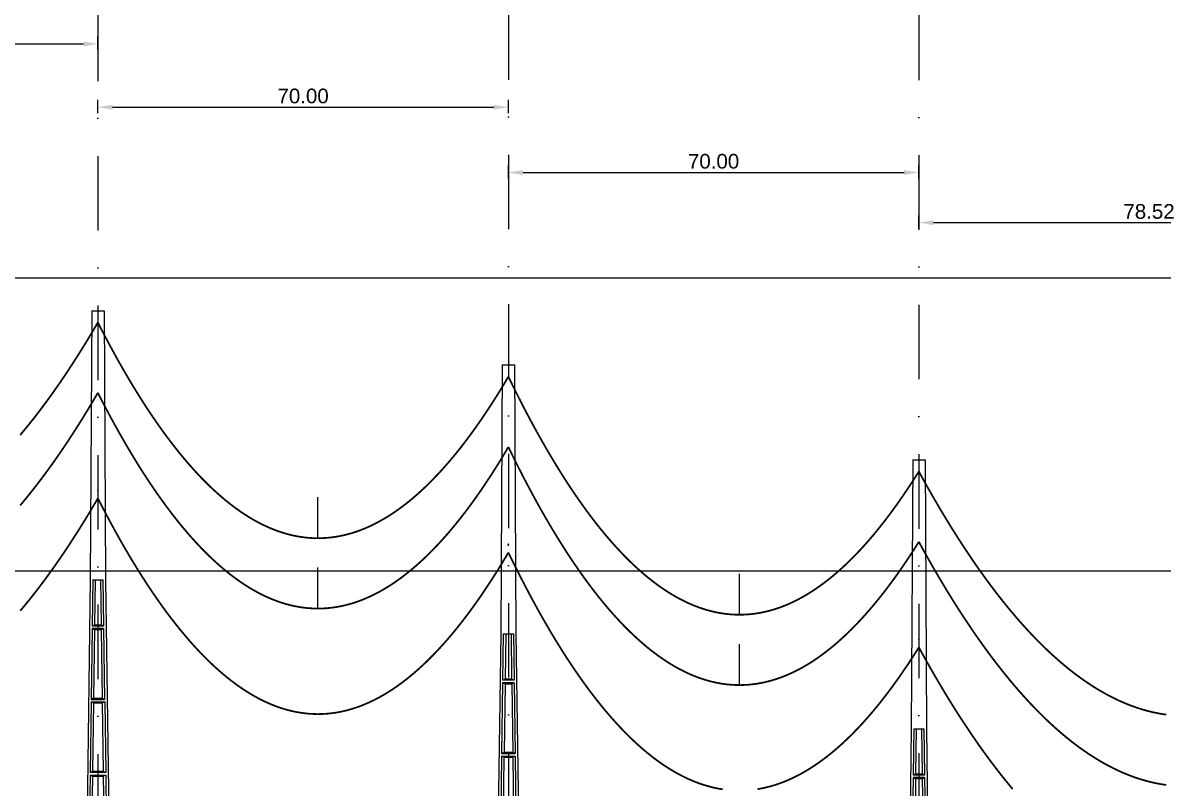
# Model space of a CAD drawing. Header units: metres. Extents: x -121 to 9872, y 3505 to 10721.
# Drawn here: x 5448.7 to 5643.2, y 6289.9 to 6420.5 of the extents above; entities that cross this region are included whole.
import ezdxf

# ---------------------------------------------------------------- set-up
doc = ezdxf.new("R2010")
doc.units = ezdxf.units.M
doc.header["$PDMODE"] = 2
doc.linetypes.add('DASHDOT', pattern=[25.4, 12.7, -6.35, 0, -6.35])
for name, color, linetype in [('CON-EOL- FO', 101, 'Continuous'), ('CON-EOL-CA ARBUTUS', 144, 'Continuous'), ('cotas', 7, 'Continuous'), ('GRID', 253, 'Continuous'), ('POSTE DT', 7, 'Continuous')]:
    doc.layers.add(name, color=color, linetype=linetype)
doc.styles.get("Standard").update_dxf_attribs({"font": 'arial.ttf'})
doc.dimstyles.new('ISO-25', dxfattribs={"dimtxt": 2.5, "dimasz": 2.5, "dimexe": 1.25, "dimexo": 0.625, "dimtad": 1, "dimzin": 1, "dimtxsty": 'Standard', "dimcen": 2.5, "dimaunit": 1, "dimadec": 3, "dimazin": 3, "dimtfac": 1, "dimtmove": 0, "dimatfit": 3, "dimfxlon": 1, "dimarcsym": 0})

# ---------------------------------------------------------------- blocks, each defined once
blk = doc.blocks.new('*U10')
at = {"layer": 'POSTE DT', "extrusion": (0, 1, 0)}
for p, q in [((-3.31, 406.59), (-4.05, 262)), ((-3.31, 406.59), (3.31, 406.59)), ((3.31, 406.59), (4.06, 262)), ((-4.05, 262), (-7.72, 0)), ((-4.05, 262), (-4.05, 262)), ((-2.73, 262), (-3.08, 237.05)), ((-2.73, 262), (2.75, 262)), ((-1.42, 262), (-1.77, 237.57)), ((1.43, 262), (1.77, 237.57)), ((2.75, 262), (3.1, 237.05)), ((4.06, 262), (7.72, 0)), ((-3.1, 235.74), (-3.63, 197.65)), ((3.11, 235.73), (-3.1, 235.74)), ((3.1, 237.05), (-3.08, 237.05)), ((-1.8, 235.21), (-2.32, 198.19)), ((1.8, 235.21), (2.32, 198.19)), ((3.11, 235.73), (3.65, 197.65)), ((-3.65, 196.34), (-4.19, 158.25)), ((3.66, 196.34), (4.2, 158.25)), ((-2.35, 195.8), (-2.87, 158.8)), ((2.35, 195.8), (2.87, 158.8)), ((-4.21, 156.94), (-4.74, 118.85)), ((-2.9, 156.39), (-3.42, 119.41)), ((2.91, 156.39), (3.42, 119.41)), ((4.21, 156.94), (4.75, 118.85)), ((-4.76, 117.54), (-5.29, 79.45)), ((4.77, 117.54), (-4.76, 117.54)), ((4.75, 118.85), (-4.74, 118.85)), ((-3.46, 116.98), (-3.97, 80.02)), ((3.46, 116.98), (3.98, 80.02)), ((4.77, 117.54), (5.3, 79.45)), ((-5.31, 78.14), (-5.85, 40.06)), ((5.32, 78.14), (-5.31, 78.14)), ((5.3, 79.45), (-5.29, 79.45)), ((-4.01, 77.57), (-4.53, 40.63)), ((4.01, 77.57), (4.53, 40.63)), ((5.32, 78.14), (5.85, 40.06)), ((-5.86, 38.74), (-6.41, 0)), ((5.87, 38.74), (-5.86, 38.74)), ((5.85, 40.06), (-5.85, 40.06)), ((-4.56, 38.17), (-5.1, 0)), ((4.56, 38.17), (5.1, 0)), ((5.87, 38.74), (6.41, 0)), ((-6.41, 0), (-7.72, 0)), ((-5.1, 0), (-6.41, 0)), ((5.1, 0), (-5.1, 0)), ((6.41, 0), (5.1, 0)), ((7.72, 0), (6.41, 0))]:
    blk.add_line(p, q, dxfattribs=at)
at = {"layer": 'POSTE DT', "ltscale": 3}
for points in [[(-3.65, 196.34), (3.66, 196.34)], [(-3.63, 197.65), (3.65, 197.65)], [(-4.21, 156.94), (4.21, 156.94)], [(4.2, 158.25), (-4.19, 158.25)]]:
    blk.add_lwpolyline(points, dxfattribs=at)
at = {"layer": 'POSTE DT'}
for points, knots in [([(0.25, 309.94), (0.25, 309.93), (0.25, 309.93), (0.25, 309.92), (0.25, 309.91), (0.25, 309.9), (0.25, 309.89), (0.24, 309.85), (0.22, 309.82), (0.19, 309.77), (0.16, 309.74), (0.11, 309.71), (0.08, 309.7), (0.01, 309.68), (-0.02, 309.68), (-0.08, 309.7), (-0.11, 309.71), (-0.16, 309.74), (-0.18, 309.76), (-0.21, 309.8), (-0.22, 309.82), (-0.24, 309.85), (-0.24, 309.87), (-0.25, 309.89), (-0.25, 309.9), (-0.25, 309.92), (-0.25, 309.92), (-0.25, 309.93), (-0.25, 309.94), (-0.25, 309.95), (-0.25, 309.95), (-0.25, 309.96), (-0.25, 309.97), (-0.24, 310), (-0.23, 310.02), (-0.21, 310.07), (-0.2, 310.09), (-0.15, 310.14), (-0.13, 310.15), (-0.07, 310.18), (-0.03, 310.19), (0.03, 310.19), (0.06, 310.18), (0.12, 310.16), (0.14, 310.14), (0.18, 310.11), (0.2, 310.09), (0.21, 310.06), (0.22, 310.05), (0.23, 310.04), (0.24, 310.01), (0.24, 309.99), (0.25, 309.97), (0.25, 309.96), (0.25, 309.95), (0.25, 309.94), (0.25, 309.94), (0.25, 309.94), (0.25, 309.94)], [-54.728303, -54.728303, -54.728303, -54.728303, -54.309038, -54.309038, -53.647169, -53.647169, -52.532885, -52.532885, -48.86224, -48.86224, -45.282765, -45.282765, -41.52867, -41.52867, -37.867486, -37.867486, -34.454589, -34.454589, -31.301423, -31.301423, -28.48103, -28.48103, -26.961755, -26.961755, -25.7544, -25.7544, -25.136228, -25.136228, -24.64409, -24.64409, -24.094201, -24.094201, -23.191199, -23.191199, -20.494482, -20.494482, -17.342863, -17.342863, -13.645538, -13.645538, -9.835989, -9.835989, -6.296781, -6.296781, -3.005029, -3.005029, 0, 0, 0, 1.527594, 1.527594, 3.697216, 3.697216, 4.489727, 4.489727, 5.01438, 5.01438, 5.095313, 5.095313, 5.095313, 5.095313]), ([(-3.1, 235.74), (-2.88, 235.65), (-2.67, 235.56), (-2.23, 235.39), (-2.02, 235.3), (-1.8, 235.21)], [0.055576, 0.055576, 0.055576, 0.055576, 56.767409, 56.767409, 113.50757, 113.50757, 113.50757, 113.50757]), ([(-1.77, 237.57), (-1.99, 237.49), (-2.21, 237.4), (-2.64, 237.22), (-2.86, 237.14), (-3.08, 237.05)], [0, 0, 0, 0, 56.660495, 56.660495, 113.412826, 113.412826, 113.412826, 113.412826]), ([(-1.8, 235.21), (-1.2, 235.21), (-0.6, 235.21), (0.6, 235.21), (1.2, 235.21), (1.8, 235.21)], [0, 0, 0, 0, 68.567797, 68.567797, 137.136247, 137.136247, 137.136247, 137.136247]), ([(1.77, 237.57), (1.18, 237.57), (0.59, 237.57), (-0.59, 237.57), (-1.18, 237.57), (-1.77, 237.57)], [0, 0, 0, 0, 67.306894, 67.306894, 134.614447, 134.614447, 134.614447, 134.614447]), ([(3.1, 237.05), (2.87, 237.14), (2.65, 237.23), (2.21, 237.4), (1.99, 237.49), (1.77, 237.57)], [0, 0, 0, 0, 56.738948, 56.738948, 113.38731, 113.38731, 113.38731, 113.38731]), ([(1.8, 235.21), (2.02, 235.3), (2.24, 235.38), (2.68, 235.56), (2.89, 235.65), (3.11, 235.73)], [0, 0, 0, 0, 56.845349, 56.845349, 113.599799, 113.599799, 113.599799, 113.599799]), ([(-3.65, 196.34), (-3.43, 196.25), (-3.22, 196.16), (-2.78, 195.98), (-2.57, 195.89), (-2.35, 195.8)], [0.054307, 0.054307, 0.054307, 0.054307, 63.527131, 63.527131, 127.063246, 127.063246, 127.063246, 127.063246]), ([(-2.32, 198.19), (-2.54, 198.1), (-2.76, 198.01), (-3.2, 197.83), (-3.41, 197.74), (-3.63, 197.65)], [0, 0, 0, 0, 63.412073, 63.412073, 126.777421, 126.777421, 126.777421, 126.777421]), ([(2.32, 198.19), (1.55, 198.19), (0.77, 198.19), (-0.77, 198.19), (-1.55, 198.19), (-2.32, 198.19)], [0, 0, 0, 0, 88.31008, 88.31008, 176.620652, 176.620652, 176.620652, 176.620652]), ([(3.65, 197.65), (3.43, 197.74), (3.2, 197.83), (2.76, 198.01), (2.54, 198.1), (2.32, 198.19)], [0, 0, 0, 0, 63.488119, 63.488119, 126.880939, 126.880939, 126.880939, 126.880939]), ([(2.35, 195.8), (2.57, 195.89), (2.79, 195.98), (3.23, 196.16), (3.45, 196.25), (3.66, 196.34)], [0, 0, 0, 0, 63.60246, 63.60246, 127.109696, 127.109696, 127.109696, 127.109696]), ([(-2.35, 195.8), (-1.57, 195.8), (-0.78, 195.8), (0.79, 195.8), (1.57, 195.8), (2.35, 195.8)], [0, 0, 0, 0, 89.585713, 89.585713, 179.17191, 179.17191, 179.17191, 179.17191]), ([(-4.21, 156.94), (-3.99, 156.85), (-3.77, 156.75), (-3.34, 156.57), (-3.12, 156.48), (-2.9, 156.39)], [0.053423, 0.053423, 0.053423, 0.053423, 70.429742, 70.429742, 140.90167, 140.90167, 140.90167, 140.90167]), ([(-2.87, 158.8), (-3.09, 158.71), (-3.31, 158.62), (-3.75, 158.43), (-3.97, 158.34), (-4.19, 158.25)], [0, 0, 0, 0, 70.301707, 70.301707, 140.590947, 140.590947, 140.590947, 140.590947]), ([(-2.9, 156.39), (-1.94, 156.39), (-0.97, 156.39), (0.97, 156.39), (1.94, 156.39), (2.91, 156.39)], [0, 0, 0, 0, 110.60219, 110.60219, 221.20473, 221.20473, 221.20473, 221.20473]), ([(2.87, 158.8), (1.92, 158.8), (0.96, 158.8), (-0.96, 158.8), (-1.91, 158.8), (-2.87, 158.8)], [0, 0, 0, 0, 109.314454, 109.314454, 218.629264, 218.629264, 218.629264, 218.629264]), ([(4.2, 158.25), (3.98, 158.34), (3.76, 158.44), (3.31, 158.62), (3.09, 158.71), (2.87, 158.8)], [0, 0, 0, 0, 70.379198, 70.379198, 140.659718, 140.659718, 140.659718, 140.659718]), ([(2.91, 156.39), (3.12, 156.48), (3.34, 156.57), (3.78, 156.75), (4, 156.85), (4.21, 156.94)], [0, 0, 0, 0, 70.506649, 70.506649, 140.914701, 140.914701, 140.914701, 140.914701]), ([(-4.76, 117.54), (-4.54, 117.45), (-4.32, 117.35), (-3.89, 117.17), (-3.67, 117.07), (-3.46, 116.98)], [0.052784, 0.052784, 0.052784, 0.052784, 77.438432, 77.438432, 154.950301, 154.950301, 154.950301, 154.950301]), ([(-3.42, 119.41), (-3.64, 119.32), (-3.86, 119.23), (-4.3, 119.04), (-4.52, 118.95), (-4.74, 118.85)], [0, 0, 0, 0, 77.299547, 77.299547, 154.618634, 154.618634, 154.618634, 154.618634]), ([(-3.46, 116.98), (-2.3, 116.98), (-1.15, 116.98), (1.15, 116.98), (2.31, 116.98), (3.46, 116.98)], [0, 0, 0, 0, 131.617604, 131.617604, 263.235447, 263.235447, 263.235447, 263.235447]), ([(3.42, 119.41), (2.28, 119.41), (1.14, 119.41), (-1.14, 119.41), (-2.28, 119.41), (-3.42, 119.41)], [0, 0, 0, 0, 130.319901, 130.319901, 260.640046, 260.640046, 260.640046, 260.640046]), ([(4.75, 118.85), (4.53, 118.95), (4.31, 119.04), (3.87, 119.23), (3.64, 119.32), (3.42, 119.41)], [0, 0, 0, 0, 77.381597, 77.381597, 154.66183, 154.66183, 154.66183, 154.66183]), ([(3.46, 116.98), (3.68, 117.07), (3.89, 117.17), (4.33, 117.35), (4.55, 117.45), (4.77, 117.54)], [0, 0, 0, 0, 77.520013, 77.520013, 154.938747, 154.938747, 154.938747, 154.938747]), ([(-3.97, 80.02), (-4.19, 79.93), (-4.41, 79.83), (-4.85, 79.64), (-5.07, 79.55), (-5.29, 79.45)], [0, 0, 0, 0, 84.379671, 84.379671, 168.809376, 168.809376, 168.809376, 168.809376]), ([(3.98, 80.02), (2.65, 80.02), (1.33, 80.02), (-1.32, 80.02), (-2.65, 80.02), (-3.97, 80.02)], [0, 0, 0, 0, 151.326157, 151.326157, 302.652465, 302.652465, 302.652465, 302.652465]), ([(5.3, 79.45), (5.08, 79.55), (4.86, 79.64), (4.42, 79.83), (4.2, 79.93), (3.98, 80.02)], [0, 0, 0, 0, 84.46863, 84.46863, 168.833721, 168.833721, 168.833721, 168.833721]), ([(-5.31, 78.14), (-5.09, 78.05), (-4.88, 77.95), (-4.44, 77.76), (-4.23, 77.67), (-4.01, 77.57)], [0.052308, 0.052308, 0.052308, 0.052308, 84.527725, 84.527725, 169.158824, 169.158824, 169.158824, 169.158824]), ([(-4.01, 77.57), (-2.67, 77.57), (-1.34, 77.57), (1.34, 77.57), (2.67, 77.57), (4.01, 77.57)], [0, 0, 0, 0, 152.632212, 152.632212, 305.264569, 305.264569, 305.264569, 305.264569]), ([(4.01, 77.57), (4.23, 77.67), (4.45, 77.76), (4.88, 77.95), (5.1, 78.05), (5.32, 78.14)], [0, 0, 0, 0, 84.616316, 84.616316, 169.129178, 169.129178, 169.129178, 169.129178]), ([(-5.86, 38.74), (-5.65, 38.65), (-5.43, 38.55), (-5, 38.36), (-4.78, 38.26), (-4.56, 38.17)], [0.026524, 0.026524, 0.026524, 0.026524, 91.679563, 91.679563, 183.466041, 183.466041, 183.466041, 183.466041]), ([(-4.53, 40.63), (-4.75, 40.53), (-4.97, 40.44), (-5.41, 40.25), (-5.63, 40.15), (-5.85, 40.06)], [0, 0, 0, 0, 91.523648, 91.523648, 183.126775, 183.126775, 183.126775, 183.126775]), ([(-4.56, 38.17), (-3.04, 38.17), (-1.52, 38.17), (1.52, 38.17), (3.04, 38.17), (4.56, 38.17)], [0, 0, 0, 0, 173.646192, 173.646192, 347.292451, 347.292451, 347.292451, 347.292451]), ([(4.53, 40.63), (3.02, 40.63), (1.51, 40.63), (-1.51, 40.63), (-3.02, 40.63), (-4.53, 40.63)], [0, 0, 0, 0, 172.33304, 172.33304, 344.666151, 344.666151, 344.666151, 344.666151]), ([(5.85, 40.06), (5.63, 40.15), (5.41, 40.25), (4.97, 40.44), (4.75, 40.53), (4.53, 40.63)], [0, 0, 0, 0, 91.621326, 91.621326, 183.137324, 183.137324, 183.137324, 183.137324]), ([(4.56, 38.17), (4.78, 38.26), (5, 38.36), (5.43, 38.55), (5.65, 38.65), (5.87, 38.74)], [0, 0, 0, 0, 91.776928, 91.776928, 183.448614, 183.448614, 183.448614, 183.448614])]:
    blk.add_open_spline(points, degree=3, knots=knots, dxfattribs=at)
blk = doc.blocks.new('*D384')
at = {"layer": 'cotas', "color": 0, "lineweight": -2, "transparency": 16777216}
for p, q in [((5601.55, 6385.39), (5601.55, 6387.64)), ((5680.07, 6385.39), (5680.07, 6387.64)), ((5604.05, 6386.39), (5677.57, 6386.39))]:
    blk.add_line(p, q, dxfattribs=at)
at = {"layer": 'cotas', "color": 0, "transparency": 16777216}
for points in [[(5604.05, 6386.8), (5604.05, 6385.97), (5601.55, 6386.39)], [(5677.57, 6386.8), (5677.57, 6385.97), (5680.07, 6386.39)]]:
    blk.add_solid(points, dxfattribs=at)
at = {"layer": 'Defpoints', "color": 0, "transparency": 16777216}
for p in [(5680.07, 6386.39), (5601.55, 6345.94), (5680.07, 6324)]:
    blk.add_point(p, dxfattribs=at)
at = {"layer": 'cotas', "color": 0, "transparency": 16777216, "insert": (5640.81, 6388.29), "char_height": 2.5, "attachment_point": 5}
blk.add_mtext('78.52', dxfattribs=at)
blk = doc.blocks.new('*D409')
at = {"layer": 'cotas', "color": 0, "lineweight": -2, "transparency": 16777216}
for p, q in [((5461.55, 6405.09), (5461.55, 6407.34)), ((5464.05, 6406.09), (5529.06, 6406.09)), ((5531.56, 6405.09), (5531.56, 6407.34))]:
    blk.add_line(p, q, dxfattribs=at)
at = {"layer": 'cotas', "color": 0, "transparency": 16777216}
for points in [[(5464.05, 6406.5), (5464.05, 6405.67), (5461.55, 6406.09)], [(5529.06, 6406.5), (5529.06, 6405.67), (5531.56, 6406.09)]]:
    blk.add_solid(points, dxfattribs=at)
at = {"layer": 'Defpoints', "color": 0, "transparency": 16777216}
for p in [(5531.56, 6406.09), (5461.55, 6371.36), (5531.56, 6362.11)]:
    blk.add_point(p, dxfattribs=at)
at = {"layer": 'cotas', "color": 0, "transparency": 16777216, "insert": (5496.55, 6407.99), "char_height": 2.5, "attachment_point": 5}
blk.add_mtext('70.00', dxfattribs=at)
blk = doc.blocks.new('*D410')
at = {"layer": 'cotas', "color": 0, "lineweight": -2, "transparency": 16777216}
for p, q in [((5369.76, 6415.89), (5369.76, 6418.14)), ((5461.55, 6415.89), (5461.55, 6418.14)), ((5372.26, 6416.89), (5459.05, 6416.89))]:
    blk.add_line(p, q, dxfattribs=at)
at = {"layer": 'cotas', "color": 0, "transparency": 16777216}
for points in [[(5372.26, 6417.3), (5372.26, 6416.47), (5369.76, 6416.89)], [(5459.05, 6417.3), (5459.05, 6416.47), (5461.55, 6416.89)]]:
    blk.add_solid(points, dxfattribs=at)
at = {"layer": 'Defpoints', "color": 0, "transparency": 16777216}
for p in [(5461.55, 6416.89), (5369.76, 6383.47), (5461.55, 6371.36)]:
    blk.add_point(p, dxfattribs=at)
at = {"layer": 'cotas', "color": 0, "transparency": 16777216, "insert": (5415.65, 6418.79), "char_height": 2.5, "attachment_point": 5}
blk.add_mtext('91.79', dxfattribs=at)
blk = doc.blocks.new('*D411')
at = {"layer": 'cotas', "color": 0, "lineweight": -2, "transparency": 16777216}
for p, q in [((5531.56, 6393.95), (5531.56, 6396.2)), ((5534.06, 6394.95), (5599.05, 6394.95)), ((5601.55, 6393.95), (5601.55, 6396.2))]:
    blk.add_line(p, q, dxfattribs=at)
at = {"layer": 'cotas', "color": 0, "transparency": 16777216}
for points in [[(5534.06, 6395.36), (5534.06, 6394.53), (5531.56, 6394.95)], [(5599.05, 6395.36), (5599.05, 6394.53), (5601.55, 6394.95)]]:
    blk.add_solid(points, dxfattribs=at)
at = {"layer": 'Defpoints', "color": 0, "transparency": 16777216}
for p in [(5601.55, 6394.95), (5531.56, 6362.11), (5601.55, 6345.94)]:
    blk.add_point(p, dxfattribs=at)
at = {"layer": 'cotas', "color": 0, "transparency": 16777216, "insert": (5566.55, 6396.85), "char_height": 2.5, "attachment_point": 5}
blk.add_mtext('70.00', dxfattribs=at)

msp = doc.modelspace()

# ---------------------------------------------------------------- linework, layer by layer
at = {"layer": 'CON-EOL- FO', "const_width": 0.3}
for points in [[(5448.307, 6320.167), (5448.763, 6320.711), (5449.22, 6321.263), (5449.677, 6321.823), (5450.133, 6322.392), (5450.59, 6322.97), (5451.047, 6323.556), (5451.503, 6324.15), (5451.96, 6324.753), (5452.417, 6325.364), (5452.873, 6325.984), (5453.33, 6326.612), (5453.787, 6327.248), (5454.244, 6327.893), (5454.7, 6328.547), (5455.157, 6329.208), (5455.614, 6329.879), (5456.07, 6330.557), (5456.527, 6331.245), (5456.984, 6331.94), (5457.44, 6332.645), (5457.897, 6333.357), (5458.354, 6334.078), (5458.81, 6334.808), (5459.267, 6335.546), (5459.724, 6336.292), (5460.18, 6337.047), (5460.637, 6337.811), (5461.094, 6338.583), (5461.55, 6339.363)], [(5461.55, 6339.363), (5461.899, 6338.681), (5462.247, 6338.005), (5462.595, 6337.336), (5462.943, 6336.673), (5463.292, 6336.017), (5463.64, 6335.367), (5463.988, 6334.724), (5464.337, 6334.086), (5464.685, 6333.456), (5465.033, 6332.832), (5465.381, 6332.214), (5465.73, 6331.602), (5466.078, 6330.997), (5466.426, 6330.399), (5466.775, 6329.807), (5467.123, 6329.221), (5467.471, 6328.642), (5467.819, 6328.069), (5468.168, 6327.502), (5468.516, 6326.942), (5468.864, 6326.388), (5469.213, 6325.841), (5469.561, 6325.3), (5469.909, 6324.766), (5470.257, 6324.237), (5470.606, 6323.716), (5470.954, 6323.2), (5471.302, 6322.691), (5471.651, 6322.189), (5471.999, 6321.693), (5472.347, 6321.203), (5472.695, 6320.719), (5473.044, 6320.242), (5473.392, 6319.772), (5473.74, 6319.307), (5474.089, 6318.849), (5474.437, 6318.398), (5474.785, 6317.953), (5475.133, 6317.514), (5475.482, 6317.081), (5475.83, 6316.655), (5476.178, 6316.236), (5476.527, 6315.822), (5476.875, 6315.415), (5477.223, 6315.015), (5477.571, 6314.621), (5477.92, 6314.233), (5478.268, 6313.851), (5478.616, 6313.476), (5478.965, 6313.107), (5479.313, 6312.745), (5479.661, 6312.389), (5480.009, 6312.039), (5480.358, 6311.696), (5480.706, 6311.359), (5481.054, 6311.028), (5481.402, 6310.704), (5481.751, 6310.386), (5482.099, 6310.074), (5482.447, 6309.769), (5482.796, 6309.47), (5483.144, 6309.177), (5483.492, 6308.891), (5483.84, 6308.611), (5484.189, 6308.337), (5484.537, 6308.07), (5484.885, 6307.809), (5485.234, 6307.555), (5485.582, 6307.306), (5485.93, 6307.064), (5486.278, 6306.829), (5486.627, 6306.6), (5486.975, 6306.377), (5487.323, 6306.16), (5487.672, 6305.95), (5488.02, 6305.746), (5488.368, 6305.548), (5488.716, 6305.357), (5489.065, 6305.172), (5489.413, 6304.994), (5489.761, 6304.822), (5490.11, 6304.656), (5490.458, 6304.496), (5490.806, 6304.343), (5491.154, 6304.196), (5491.503, 6304.055), (5491.851, 6303.921), (5492.199, 6303.793), (5492.548, 6303.671), (5492.896, 6303.556), (5493.244, 6303.447), (5493.592, 6303.344), (5493.941, 6303.248), (5494.289, 6303.158), (5494.637, 6303.074), (5494.986, 6302.997), (5495.334, 6302.926), (5495.682, 6302.861), (5496.03, 6302.803), (5496.379, 6302.751), (5496.727, 6302.705), (5497.075, 6302.665), (5497.424, 6302.632), (5497.772, 6302.606), (5498.12, 6302.585), (5498.468, 6302.571), (5498.817, 6302.563), (5499.165, 6302.562), (5499.513, 6302.566), (5499.862, 6302.577), (5500.21, 6302.595), (5500.558, 6302.619), (5500.906, 6302.649), (5501.255, 6302.685), (5501.603, 6302.728), (5501.951, 6302.777), (5502.3, 6302.832), (5502.648, 6302.894), (5502.996, 6302.962), (5503.344, 6303.036), (5503.693, 6303.117), (5504.041, 6303.204), (5504.389, 6303.297), (5504.737, 6303.397), (5505.086, 6303.503), (5505.434, 6303.615), (5505.782, 6303.734), (5506.131, 6303.859), (5506.479, 6303.99), (5506.827, 6304.127), (5507.175, 6304.271), (5507.524, 6304.421), (5507.872, 6304.578), (5508.22, 6304.741), (5508.569, 6304.91), (5508.917, 6305.086), (5509.265, 6305.268), (5509.613, 6305.456), (5509.962, 6305.65), (5510.31, 6305.851), (5510.658, 6306.058), (5511.007, 6306.272), (5511.355, 6306.492), (5511.703, 6306.718), (5512.051, 6306.95), (5512.4, 6307.189), (5512.748, 6307.434), (5513.096, 6307.686), (5513.445, 6307.944), (5513.793, 6308.208), (5514.141, 6308.478), (5514.489, 6308.755), (5514.838, 6309.039), (5515.186, 6309.328), (5515.534, 6309.624), (5515.883, 6309.926), (5516.231, 6310.235), (5516.579, 6310.55), (5516.927, 6310.871), (5517.276, 6311.199), (5517.624, 6311.533), (5517.972, 6311.873), (5518.321, 6312.22), (5518.669, 6312.573), (5519.017, 6312.932), (5519.365, 6313.298), (5519.714, 6313.67), (5520.062, 6314.048), (5520.41, 6314.433), (5520.759, 6314.824), (5521.107, 6315.222), (5521.455, 6315.626), (5521.803, 6316.036), (5522.152, 6316.453), (5522.5, 6316.876), (5522.848, 6317.305), (5523.197, 6317.741), (5523.545, 6318.183), (5523.893, 6318.631), (5524.241, 6319.086), (5524.59, 6319.547), (5524.938, 6320.015), (5525.286, 6320.489), (5525.635, 6320.969), (5525.983, 6321.456), (5526.331, 6321.949), (5526.679, 6322.449), (5527.028, 6322.955), (5527.376, 6323.467), (5527.724, 6323.986), (5528.072, 6324.511), (5528.421, 6325.042), (5528.769, 6325.58), (5529.117, 6326.124), (5529.466, 6326.675), (5529.814, 6327.232), (5530.162, 6327.795), (5530.51, 6328.365), (5530.859, 6328.941), (5531.207, 6329.524), (5531.555, 6330.113)], [(5531.555, 6330.113), (5531.904, 6329.396), (5532.252, 6328.686), (5532.6, 6327.982), (5532.948, 6327.284), (5533.297, 6326.593), (5533.645, 6325.908), (5533.993, 6325.23), (5534.341, 6324.558), (5534.69, 6323.893), (5535.038, 6323.234), (5535.386, 6322.581), (5535.734, 6321.935), (5536.083, 6321.295), (5536.431, 6320.662), (5536.779, 6320.035), (5537.127, 6319.415), (5537.476, 6318.801), (5537.824, 6318.193), (5538.172, 6317.592), (5538.521, 6316.997), (5538.869, 6316.409), (5539.217, 6315.827), (5539.565, 6315.251), (5539.914, 6314.682), (5540.262, 6314.12), (5540.61, 6313.563), (5540.958, 6313.013), (5541.307, 6312.47), (5541.655, 6311.933), (5542.003, 6311.402), (5542.351, 6310.878), (5542.7, 6310.36), (5543.048, 6309.848), (5543.396, 6309.343), (5543.744, 6308.844), (5544.093, 6308.352), (5544.441, 6307.866), (5544.789, 6307.386), (5545.137, 6306.913), (5545.486, 6306.446), (5545.834, 6305.985), (5546.182, 6305.531), (5546.53, 6305.083), (5546.879, 6304.642), (5547.227, 6304.207), (5547.575, 6303.778), (5547.923, 6303.356), (5548.272, 6302.94), (5548.62, 6302.53), (5548.968, 6302.127), (5549.317, 6301.73), (5549.665, 6301.34), (5550.013, 6300.956), (5550.361, 6300.578), (5550.71, 6300.207), (5551.058, 6299.842), (5551.406, 6299.483), (5551.754, 6299.13), (5552.103, 6298.784), (5552.451, 6298.445), (5552.799, 6298.112), (5553.147, 6297.785), (5553.496, 6297.464), (5553.844, 6297.15), (5554.192, 6296.842), (5554.54, 6296.54), (5554.889, 6296.245), (5555.237, 6295.956), (5555.585, 6295.674), (5555.933, 6295.397), (5556.282, 6295.128), (5556.63, 6294.864), (5556.978, 6294.607), (5557.326, 6294.356), (5557.675, 6294.111), (5558.023, 6293.873), (5558.371, 6293.641), (5558.72, 6293.416), (5559.068, 6293.197), (5559.416, 6292.984), (5559.764, 6292.777), (5560.113, 6292.577), (5560.461, 6292.383), (5560.809, 6292.196), (5561.157, 6292.015), (5561.506, 6291.84), (5561.854, 6291.671), (5562.202, 6291.509), (5562.55, 6291.353), (5562.899, 6291.204), (5563.247, 6291.06), (5563.595, 6290.923), (5563.943, 6290.793), (5564.292, 6290.669), (5564.64, 6290.551), (5564.988, 6290.439), (5565.336, 6290.334), (5565.685, 6290.235), (5566.033, 6290.142), (5566.381, 6290.056), (5566.729, 6289.976), (5567.078, 6289.902), (5567.426, 6289.835), (5567.774, 6289.774), (5568.122, 6289.719)], [(5574.043, 6289.756), (5574.391, 6289.815), (5574.739, 6289.88), (5575.088, 6289.952), (5575.436, 6290.03), (5575.784, 6290.114), (5576.132, 6290.205), (5576.481, 6290.302), (5576.829, 6290.405), (5577.177, 6290.515), (5577.525, 6290.631), (5577.874, 6290.753), (5578.222, 6290.881), (5578.57, 6291.016), (5578.919, 6291.158), (5579.267, 6291.305), (5579.615, 6291.459), (5579.963, 6291.619), (5580.312, 6291.786), (5580.66, 6291.959), (5581.008, 6292.138), (5581.356, 6292.323), (5581.705, 6292.515), (5582.053, 6292.713), (5582.401, 6292.918), (5582.749, 6293.129), (5583.098, 6293.346), (5583.446, 6293.57), (5583.794, 6293.799), (5584.142, 6294.036), (5584.491, 6294.278), (5584.839, 6294.527), (5585.187, 6294.782), (5585.535, 6295.044), (5585.884, 6295.311), (5586.232, 6295.586), (5586.58, 6295.866), (5586.928, 6296.153), (5587.277, 6296.446), (5587.625, 6296.746), (5587.973, 6297.052), (5588.321, 6297.364), (5588.67, 6297.683), (5589.018, 6298.008), (5589.366, 6298.339), (5589.715, 6298.677), (5590.063, 6299.02), (5590.411, 6299.371), (5590.759, 6299.728), (5591.108, 6300.091), (5591.456, 6300.46), (5591.804, 6300.836), (5592.152, 6301.218), (5592.501, 6301.606), (5592.849, 6302.001), (5593.197, 6302.402), (5593.545, 6302.81), (5593.894, 6303.224), (5594.242, 6303.644), (5594.59, 6304.071), (5594.938, 6304.504), (5595.287, 6304.943), (5595.635, 6305.389), (5595.983, 6305.841), (5596.331, 6306.3), (5596.68, 6306.765), (5597.028, 6307.236), (5597.376, 6307.713), (5597.724, 6308.197), (5598.073, 6308.688), (5598.421, 6309.185), (5598.769, 6309.688), (5599.118, 6310.197), (5599.466, 6310.713), (5599.814, 6311.236), (5600.162, 6311.764), (5600.511, 6312.299), (5600.859, 6312.841), (5601.207, 6313.389), (5601.555, 6313.943)], [(5601.553, 6313.943), (5601.944, 6313.229), (5602.335, 6312.522), (5602.725, 6311.82), (5603.116, 6311.125), (5603.507, 6310.436), (5603.897, 6309.753), (5604.288, 6309.077), (5604.679, 6308.406), (5605.069, 6307.742), (5605.46, 6307.084), (5605.85, 6306.432), (5606.241, 6305.787), (5606.632, 6305.147), (5607.022, 6304.514), (5607.413, 6303.887), (5607.804, 6303.266), (5608.194, 6302.652), (5608.585, 6302.043), (5608.976, 6301.441), (5609.366, 6300.845), (5609.757, 6300.255), (5610.148, 6299.671), (5610.538, 6299.093), (5610.929, 6298.522), (5611.319, 6297.957), (5611.71, 6297.398), (5612.101, 6296.845), (5612.491, 6296.298), (5612.882, 6295.758), (5613.273, 6295.223), (5613.663, 6294.695), (5614.054, 6294.173), (5614.445, 6293.657), (5614.835, 6293.148), (5615.226, 6292.644), (5615.617, 6292.147), (5616.007, 6291.656), (5616.398, 6291.17), (5616.789, 6290.692), (5617.179, 6290.219), (5617.57, 6289.752)]]:
    msp.add_lwpolyline(points, dxfattribs=at)
at = {"layer": 'CON-EOL-CA ARBUTUS'}
for p, q in [((5499.075, 6332.561), (5499.075, 6339.561)), ((5499.075, 6320.561), (5499.075, 6327.561)), ((5570.964, 6319.509), (5570.964, 6326.509)), ((5570.964, 6307.509), (5570.964, 6314.509))]:
    msp.add_line(p, q, dxfattribs=at)
at = {"layer": 'CON-EOL-CA ARBUTUS', "const_width": 0.3}
for points in [[(5448.307, 6350.167), (5448.763, 6350.711), (5449.22, 6351.263), (5449.677, 6351.823), (5450.133, 6352.392), (5450.59, 6352.97), (5451.047, 6353.556), (5451.503, 6354.15), (5451.96, 6354.753), (5452.417, 6355.364), (5452.873, 6355.984), (5453.33, 6356.612), (5453.787, 6357.248), (5454.244, 6357.893), (5454.7, 6358.547), (5455.157, 6359.208), (5455.614, 6359.879), (5456.07, 6360.557), (5456.527, 6361.245), (5456.984, 6361.94), (5457.44, 6362.645), (5457.897, 6363.357), (5458.354, 6364.078), (5458.81, 6364.808), (5459.267, 6365.546), (5459.724, 6366.292), (5460.18, 6367.047), (5460.637, 6367.811), (5461.094, 6368.583), (5461.55, 6369.363)], [(5461.55, 6369.363), (5461.899, 6368.681), (5462.247, 6368.005), (5462.595, 6367.336), (5462.943, 6366.673), (5463.292, 6366.017), (5463.64, 6365.367), (5463.988, 6364.724), (5464.337, 6364.086), (5464.685, 6363.456), (5465.033, 6362.832), (5465.381, 6362.214), (5465.73, 6361.602), (5466.078, 6360.997), (5466.426, 6360.399), (5466.775, 6359.807), (5467.123, 6359.221), (5467.471, 6358.642), (5467.819, 6358.069), (5468.168, 6357.502), (5468.516, 6356.942), (5468.864, 6356.388), (5469.213, 6355.841), (5469.561, 6355.3), (5469.909, 6354.766), (5470.257, 6354.237), (5470.606, 6353.716), (5470.954, 6353.2), (5471.302, 6352.691), (5471.651, 6352.189), (5471.999, 6351.693), (5472.347, 6351.203), (5472.695, 6350.719), (5473.044, 6350.242), (5473.392, 6349.772), (5473.74, 6349.307), (5474.089, 6348.849), (5474.437, 6348.398), (5474.785, 6347.953), (5475.133, 6347.514), (5475.482, 6347.081), (5475.83, 6346.655), (5476.178, 6346.236), (5476.527, 6345.822), (5476.875, 6345.415), (5477.223, 6345.015), (5477.571, 6344.621), (5477.92, 6344.233), (5478.268, 6343.851), (5478.616, 6343.476), (5478.965, 6343.107), (5479.313, 6342.745), (5479.661, 6342.389), (5480.009, 6342.039), (5480.358, 6341.696), (5480.706, 6341.359), (5481.054, 6341.028), (5481.402, 6340.704), (5481.751, 6340.386), (5482.099, 6340.074), (5482.447, 6339.769), (5482.796, 6339.47), (5483.144, 6339.177), (5483.492, 6338.891), (5483.84, 6338.611), (5484.189, 6338.337), (5484.537, 6338.07), (5484.885, 6337.809), (5485.234, 6337.555), (5485.582, 6337.306), (5485.93, 6337.064), (5486.278, 6336.829), (5486.627, 6336.6), (5486.975, 6336.377), (5487.323, 6336.16), (5487.672, 6335.95), (5488.02, 6335.746), (5488.368, 6335.548), (5488.716, 6335.357), (5489.065, 6335.172), (5489.413, 6334.994), (5489.761, 6334.822), (5490.11, 6334.656), (5490.458, 6334.496), (5490.806, 6334.343), (5491.154, 6334.196), (5491.503, 6334.055), (5491.851, 6333.921), (5492.199, 6333.793), (5492.548, 6333.671), (5492.896, 6333.556), (5493.244, 6333.447), (5493.592, 6333.344), (5493.941, 6333.248), (5494.289, 6333.158), (5494.637, 6333.074), (5494.986, 6332.997), (5495.334, 6332.926), (5495.682, 6332.861), (5496.03, 6332.803), (5496.379, 6332.751), (5496.727, 6332.705), (5497.075, 6332.665), (5497.424, 6332.632), (5497.772, 6332.606), (5498.12, 6332.585), (5498.468, 6332.571), (5498.817, 6332.563), (5499.165, 6332.561), (5499.513, 6332.566), (5499.862, 6332.577), (5500.21, 6332.595), (5500.558, 6332.619), (5500.906, 6332.649), (5501.255, 6332.685), (5501.603, 6332.728), (5501.951, 6332.777), (5502.3, 6332.832), (5502.648, 6332.894), (5502.996, 6332.962), (5503.344, 6333.036), (5503.693, 6333.117), (5504.041, 6333.204), (5504.389, 6333.297), (5504.737, 6333.397), (5505.086, 6333.503), (5505.434, 6333.615), (5505.782, 6333.734), (5506.131, 6333.859), (5506.479, 6333.99), (5506.827, 6334.127), (5507.175, 6334.271), (5507.524, 6334.421), (5507.872, 6334.578), (5508.22, 6334.741), (5508.569, 6334.91), (5508.917, 6335.086), (5509.265, 6335.268), (5509.613, 6335.456), (5509.962, 6335.65), (5510.31, 6335.851), (5510.658, 6336.058), (5511.007, 6336.272), (5511.355, 6336.492), (5511.703, 6336.718), (5512.051, 6336.95), (5512.4, 6337.189), (5512.748, 6337.434), (5513.096, 6337.686), (5513.445, 6337.944), (5513.793, 6338.208), (5514.141, 6338.478), (5514.489, 6338.755), (5514.838, 6339.039), (5515.186, 6339.328), (5515.534, 6339.624), (5515.883, 6339.926), (5516.231, 6340.235), (5516.579, 6340.55), (5516.927, 6340.871), (5517.276, 6341.199), (5517.624, 6341.533), (5517.972, 6341.873), (5518.321, 6342.22), (5518.669, 6342.573), (5519.017, 6342.932), (5519.365, 6343.298), (5519.714, 6343.67), (5520.062, 6344.048), (5520.41, 6344.433), (5520.759, 6344.824), (5521.107, 6345.222), (5521.455, 6345.626), (5521.803, 6346.036), (5522.152, 6346.453), (5522.5, 6346.876), (5522.848, 6347.305), (5523.197, 6347.741), (5523.545, 6348.183), (5523.893, 6348.631), (5524.241, 6349.086), (5524.59, 6349.547), (5524.938, 6350.015), (5525.286, 6350.489), (5525.635, 6350.969), (5525.983, 6351.456), (5526.331, 6351.949), (5526.679, 6352.449), (5527.028, 6352.955), (5527.376, 6353.467), (5527.724, 6353.986), (5528.072, 6354.511), (5528.421, 6355.042), (5528.769, 6355.58), (5529.117, 6356.124), (5529.466, 6356.675), (5529.814, 6357.232), (5530.162, 6357.795), (5530.51, 6358.365), (5530.859, 6358.941), (5531.207, 6359.524), (5531.555, 6360.113)], [(5531.555, 6360.113), (5531.904, 6359.396), (5532.252, 6358.686), (5532.6, 6357.982), (5532.948, 6357.284), (5533.297, 6356.593), (5533.645, 6355.908), (5533.993, 6355.23), (5534.341, 6354.558), (5534.69, 6353.893), (5535.038, 6353.234), (5535.386, 6352.581), (5535.734, 6351.935), (5536.083, 6351.295), (5536.431, 6350.662), (5536.779, 6350.035), (5537.127, 6349.415), (5537.476, 6348.801), (5537.824, 6348.193), (5538.172, 6347.592), (5538.521, 6346.997), (5538.869, 6346.409), (5539.217, 6345.827), (5539.565, 6345.251), (5539.914, 6344.682), (5540.262, 6344.12), (5540.61, 6343.563), (5540.958, 6343.013), (5541.307, 6342.47), (5541.655, 6341.933), (5542.003, 6341.402), (5542.351, 6340.878), (5542.7, 6340.36), (5543.048, 6339.848), (5543.396, 6339.343), (5543.744, 6338.844), (5544.093, 6338.352), (5544.441, 6337.866), (5544.789, 6337.386), (5545.137, 6336.913), (5545.486, 6336.446), (5545.834, 6335.985), (5546.182, 6335.531), (5546.53, 6335.083), (5546.879, 6334.642), (5547.227, 6334.207), (5547.575, 6333.778), (5547.923, 6333.356), (5548.272, 6332.94), (5548.62, 6332.53), (5548.968, 6332.127), (5549.317, 6331.73), (5549.665, 6331.34), (5550.013, 6330.956), (5550.361, 6330.578), (5550.71, 6330.207), (5551.058, 6329.842), (5551.406, 6329.483), (5551.754, 6329.13), (5552.103, 6328.784), (5552.451, 6328.445), (5552.799, 6328.112), (5553.147, 6327.785), (5553.496, 6327.464), (5553.844, 6327.15), (5554.192, 6326.842), (5554.54, 6326.54), (5554.889, 6326.245), (5555.237, 6325.956), (5555.585, 6325.674), (5555.933, 6325.397), (5556.282, 6325.128), (5556.63, 6324.864), (5556.978, 6324.607), (5557.326, 6324.356), (5557.675, 6324.111), (5558.023, 6323.873), (5558.371, 6323.641), (5558.72, 6323.416), (5559.068, 6323.197), (5559.416, 6322.984), (5559.764, 6322.777), (5560.113, 6322.577), (5560.461, 6322.383), (5560.809, 6322.196), (5561.157, 6322.015), (5561.506, 6321.84), (5561.854, 6321.671), (5562.202, 6321.509), (5562.55, 6321.353), (5562.899, 6321.204), (5563.247, 6321.06), (5563.595, 6320.923), (5563.943, 6320.793), (5564.292, 6320.669), (5564.64, 6320.551), (5564.988, 6320.439), (5565.336, 6320.334), (5565.685, 6320.235), (5566.033, 6320.142), (5566.381, 6320.056), (5566.729, 6319.976), (5567.078, 6319.902), (5567.426, 6319.835), (5567.774, 6319.774), (5568.122, 6319.719), (5568.471, 6319.671), (5568.819, 6319.628), (5569.167, 6319.593), (5569.516, 6319.563), (5569.864, 6319.54), (5570.212, 6319.523), (5570.56, 6319.513), (5570.909, 6319.509), (5571.257, 6319.511), (5571.605, 6319.519), (5571.953, 6319.534), (5572.302, 6319.555), (5572.65, 6319.583), (5572.998, 6319.616), (5573.346, 6319.657), (5573.695, 6319.703), (5574.043, 6319.756), (5574.391, 6319.815), (5574.739, 6319.88), (5575.088, 6319.952), (5575.436, 6320.03), (5575.784, 6320.114), (5576.132, 6320.205), (5576.481, 6320.302), (5576.829, 6320.405), (5577.177, 6320.515), (5577.525, 6320.631), (5577.874, 6320.753), (5578.222, 6320.881), (5578.57, 6321.016), (5578.919, 6321.158), (5579.267, 6321.305), (5579.615, 6321.459), (5579.963, 6321.619), (5580.312, 6321.786), (5580.66, 6321.959), (5581.008, 6322.138), (5581.356, 6322.323), (5581.705, 6322.515), (5582.053, 6322.713), (5582.401, 6322.918), (5582.749, 6323.129), (5583.098, 6323.346), (5583.446, 6323.57), (5583.794, 6323.799), (5584.142, 6324.036), (5584.491, 6324.278), (5584.839, 6324.527), (5585.187, 6324.782), (5585.535, 6325.044), (5585.884, 6325.311), (5586.232, 6325.586), (5586.58, 6325.866), (5586.928, 6326.153), (5587.277, 6326.446), (5587.625, 6326.746), (5587.973, 6327.052), (5588.321, 6327.364), (5588.67, 6327.683), (5589.018, 6328.008), (5589.366, 6328.339), (5589.715, 6328.677), (5590.063, 6329.02), (5590.411, 6329.371), (5590.759, 6329.728), (5591.108, 6330.091), (5591.456, 6330.46), (5591.804, 6330.836), (5592.152, 6331.218), (5592.501, 6331.606), (5592.849, 6332.001), (5593.197, 6332.402), (5593.545, 6332.81), (5593.894, 6333.224), (5594.242, 6333.644), (5594.59, 6334.071), (5594.938, 6334.504), (5595.287, 6334.943), (5595.635, 6335.389), (5595.983, 6335.841), (5596.331, 6336.3), (5596.68, 6336.765), (5597.028, 6337.236), (5597.376, 6337.713), (5597.724, 6338.197), (5598.073, 6338.688), (5598.421, 6339.185), (5598.769, 6339.688), (5599.118, 6340.197), (5599.466, 6340.713), (5599.814, 6341.236), (5600.162, 6341.764), (5600.511, 6342.299), (5600.859, 6342.841), (5601.207, 6343.389), (5601.555, 6343.943)], [(5448.307, 6338.167), (5448.763, 6338.711), (5449.22, 6339.263), (5449.677, 6339.823), (5450.133, 6340.392), (5450.59, 6340.97), (5451.047, 6341.556), (5451.503, 6342.15), (5451.96, 6342.753), (5452.417, 6343.364), (5452.873, 6343.984), (5453.33, 6344.612), (5453.787, 6345.248), (5454.244, 6345.893), (5454.7, 6346.547), (5455.157, 6347.208), (5455.614, 6347.879), (5456.07, 6348.557), (5456.527, 6349.245), (5456.984, 6349.94), (5457.44, 6350.645), (5457.897, 6351.357), (5458.354, 6352.078), (5458.81, 6352.808), (5459.267, 6353.546), (5459.724, 6354.292), (5460.18, 6355.047), (5460.637, 6355.811), (5461.094, 6356.583), (5461.55, 6357.363)], [(5461.55, 6357.363), (5461.899, 6356.681), (5462.247, 6356.005), (5462.595, 6355.336), (5462.943, 6354.673), (5463.292, 6354.017), (5463.64, 6353.367), (5463.988, 6352.724), (5464.337, 6352.086), (5464.685, 6351.456), (5465.033, 6350.832), (5465.381, 6350.214), (5465.73, 6349.602), (5466.078, 6348.997), (5466.426, 6348.399), (5466.775, 6347.807), (5467.123, 6347.221), (5467.471, 6346.642), (5467.819, 6346.069), (5468.168, 6345.502), (5468.516, 6344.942), (5468.864, 6344.388), (5469.213, 6343.841), (5469.561, 6343.3), (5469.909, 6342.766), (5470.257, 6342.237), (5470.606, 6341.716), (5470.954, 6341.2), (5471.302, 6340.691), (5471.651, 6340.189), (5471.999, 6339.693), (5472.347, 6339.203), (5472.695, 6338.719), (5473.044, 6338.242), (5473.392, 6337.772), (5473.74, 6337.307), (5474.089, 6336.849), (5474.437, 6336.398), (5474.785, 6335.953), (5475.133, 6335.514), (5475.482, 6335.081), (5475.83, 6334.655), (5476.178, 6334.236), (5476.527, 6333.822), (5476.875, 6333.415), (5477.223, 6333.015), (5477.571, 6332.621), (5477.92, 6332.233), (5478.268, 6331.851), (5478.616, 6331.476), (5478.965, 6331.107), (5479.313, 6330.745), (5479.661, 6330.389), (5480.009, 6330.039), (5480.358, 6329.696), (5480.706, 6329.359), (5481.054, 6329.028), (5481.402, 6328.704), (5481.751, 6328.386), (5482.099, 6328.074), (5482.447, 6327.769), (5482.796, 6327.47), (5483.144, 6327.177), (5483.492, 6326.891), (5483.84, 6326.611), (5484.189, 6326.337), (5484.537, 6326.07), (5484.885, 6325.809), (5485.234, 6325.555), (5485.582, 6325.306), (5485.93, 6325.064), (5486.278, 6324.829), (5486.627, 6324.6), (5486.975, 6324.377), (5487.323, 6324.16), (5487.672, 6323.95), (5488.02, 6323.746), (5488.368, 6323.548), (5488.716, 6323.357), (5489.065, 6323.172), (5489.413, 6322.994), (5489.761, 6322.822), (5490.11, 6322.656), (5490.458, 6322.496), (5490.806, 6322.343), (5491.154, 6322.196), (5491.503, 6322.055), (5491.851, 6321.921), (5492.199, 6321.793), (5492.548, 6321.671), (5492.896, 6321.556), (5493.244, 6321.447), (5493.592, 6321.344), (5493.941, 6321.248), (5494.289, 6321.158), (5494.637, 6321.074), (5494.986, 6320.997), (5495.334, 6320.926), (5495.682, 6320.861), (5496.03, 6320.803), (5496.379, 6320.751), (5496.727, 6320.705), (5497.075, 6320.665), (5497.424, 6320.632), (5497.772, 6320.606), (5498.12, 6320.585), (5498.468, 6320.571), (5498.817, 6320.563), (5499.165, 6320.562), (5499.513, 6320.566), (5499.862, 6320.577), (5500.21, 6320.595), (5500.558, 6320.619), (5500.906, 6320.649), (5501.255, 6320.685), (5501.603, 6320.728), (5501.951, 6320.777), (5502.3, 6320.832), (5502.648, 6320.894), (5502.996, 6320.962), (5503.344, 6321.036), (5503.693, 6321.117), (5504.041, 6321.204), (5504.389, 6321.297), (5504.737, 6321.397), (5505.086, 6321.503), (5505.434, 6321.615), (5505.782, 6321.734), (5506.131, 6321.859), (5506.479, 6321.99), (5506.827, 6322.127), (5507.175, 6322.271), (5507.524, 6322.421), (5507.872, 6322.578), (5508.22, 6322.741), (5508.569, 6322.91), (5508.917, 6323.086), (5509.265, 6323.268), (5509.613, 6323.456), (5509.962, 6323.65), (5510.31, 6323.851), (5510.658, 6324.058), (5511.007, 6324.272), (5511.355, 6324.492), (5511.703, 6324.718), (5512.051, 6324.95), (5512.4, 6325.189), (5512.748, 6325.434), (5513.096, 6325.686), (5513.445, 6325.944), (5513.793, 6326.208), (5514.141, 6326.478), (5514.489, 6326.755), (5514.838, 6327.039), (5515.186, 6327.328), (5515.534, 6327.624), (5515.883, 6327.926), (5516.231, 6328.235), (5516.579, 6328.55), (5516.927, 6328.871), (5517.276, 6329.199), (5517.624, 6329.533), (5517.972, 6329.873), (5518.321, 6330.22), (5518.669, 6330.573), (5519.017, 6330.932), (5519.365, 6331.298), (5519.714, 6331.67), (5520.062, 6332.048), (5520.41, 6332.433), (5520.759, 6332.824), (5521.107, 6333.222), (5521.455, 6333.626), (5521.803, 6334.036), (5522.152, 6334.453), (5522.5, 6334.876), (5522.848, 6335.305), (5523.197, 6335.741), (5523.545, 6336.183), (5523.893, 6336.631), (5524.241, 6337.086), (5524.59, 6337.547), (5524.938, 6338.015), (5525.286, 6338.489), (5525.635, 6338.969), (5525.983, 6339.456), (5526.331, 6339.949), (5526.679, 6340.449), (5527.028, 6340.955), (5527.376, 6341.467), (5527.724, 6341.986), (5528.072, 6342.511), (5528.421, 6343.042), (5528.769, 6343.58), (5529.117, 6344.124), (5529.466, 6344.675), (5529.814, 6345.232), (5530.162, 6345.795), (5530.51, 6346.365), (5530.859, 6346.941), (5531.207, 6347.524), (5531.555, 6348.113)], [(5531.555, 6348.113), (5531.904, 6347.396), (5532.252, 6346.686), (5532.6, 6345.982), (5532.948, 6345.284), (5533.297, 6344.593), (5533.645, 6343.908), (5533.993, 6343.23), (5534.341, 6342.558), (5534.69, 6341.893), (5535.038, 6341.234), (5535.386, 6340.581), (5535.734, 6339.935), (5536.083, 6339.295), (5536.431, 6338.662), (5536.779, 6338.035), (5537.127, 6337.415), (5537.476, 6336.801), (5537.824, 6336.193), (5538.172, 6335.592), (5538.521, 6334.997), (5538.869, 6334.409), (5539.217, 6333.827), (5539.565, 6333.251), (5539.914, 6332.682), (5540.262, 6332.12), (5540.61, 6331.563), (5540.958, 6331.013), (5541.307, 6330.47), (5541.655, 6329.933), (5542.003, 6329.402), (5542.351, 6328.878), (5542.7, 6328.36), (5543.048, 6327.848), (5543.396, 6327.343), (5543.744, 6326.844), (5544.093, 6326.352), (5544.441, 6325.866), (5544.789, 6325.386), (5545.137, 6324.913), (5545.486, 6324.446), (5545.834, 6323.985), (5546.182, 6323.531), (5546.53, 6323.083), (5546.879, 6322.642), (5547.227, 6322.207), (5547.575, 6321.778), (5547.923, 6321.356), (5548.272, 6320.94), (5548.62, 6320.53), (5548.968, 6320.127), (5549.317, 6319.73), (5549.665, 6319.34), (5550.013, 6318.956), (5550.361, 6318.578), (5550.71, 6318.207), (5551.058, 6317.842), (5551.406, 6317.483), (5551.754, 6317.13), (5552.103, 6316.784), (5552.451, 6316.445), (5552.799, 6316.112), (5553.147, 6315.785), (5553.496, 6315.464), (5553.844, 6315.15), (5554.192, 6314.842), (5554.54, 6314.54), (5554.889, 6314.245), (5555.237, 6313.956), (5555.585, 6313.674), (5555.933, 6313.397), (5556.282, 6313.128), (5556.63, 6312.864), (5556.978, 6312.607), (5557.326, 6312.356), (5557.675, 6312.111), (5558.023, 6311.873), (5558.371, 6311.641), (5558.72, 6311.416), (5559.068, 6311.197), (5559.416, 6310.984), (5559.764, 6310.777), (5560.113, 6310.577), (5560.461, 6310.383), (5560.809, 6310.196), (5561.157, 6310.015), (5561.506, 6309.84), (5561.854, 6309.671), (5562.202, 6309.509), (5562.55, 6309.353), (5562.899, 6309.204), (5563.247, 6309.06), (5563.595, 6308.923), (5563.943, 6308.793), (5564.292, 6308.669), (5564.64, 6308.551), (5564.988, 6308.439), (5565.336, 6308.334), (5565.685, 6308.235), (5566.033, 6308.142), (5566.381, 6308.056), (5566.729, 6307.976), (5567.078, 6307.902), (5567.426, 6307.835), (5567.774, 6307.774), (5568.122, 6307.719), (5568.471, 6307.671), (5568.819, 6307.628), (5569.167, 6307.593), (5569.516, 6307.563), (5569.864, 6307.54), (5570.212, 6307.523), (5570.56, 6307.513), (5570.909, 6307.509), (5571.257, 6307.511), (5571.605, 6307.519), (5571.953, 6307.534), (5572.302, 6307.555), (5572.65, 6307.583), (5572.998, 6307.616), (5573.346, 6307.657), (5573.695, 6307.703), (5574.043, 6307.756), (5574.391, 6307.815), (5574.739, 6307.88), (5575.088, 6307.952), (5575.436, 6308.03), (5575.784, 6308.114), (5576.132, 6308.205), (5576.481, 6308.302), (5576.829, 6308.405), (5577.177, 6308.515), (5577.525, 6308.631), (5577.874, 6308.753), (5578.222, 6308.881), (5578.57, 6309.016), (5578.919, 6309.158), (5579.267, 6309.305), (5579.615, 6309.459), (5579.963, 6309.619), (5580.312, 6309.786), (5580.66, 6309.959), (5581.008, 6310.138), (5581.356, 6310.323), (5581.705, 6310.515), (5582.053, 6310.713), (5582.401, 6310.918), (5582.749, 6311.129), (5583.098, 6311.346), (5583.446, 6311.57), (5583.794, 6311.799), (5584.142, 6312.036), (5584.491, 6312.278), (5584.839, 6312.527), (5585.187, 6312.782), (5585.535, 6313.044), (5585.884, 6313.311), (5586.232, 6313.586), (5586.58, 6313.866), (5586.928, 6314.153), (5587.277, 6314.446), (5587.625, 6314.746), (5587.973, 6315.052), (5588.321, 6315.364), (5588.67, 6315.683), (5589.018, 6316.008), (5589.366, 6316.339), (5589.715, 6316.677), (5590.063, 6317.02), (5590.411, 6317.371), (5590.759, 6317.728), (5591.108, 6318.091), (5591.456, 6318.46), (5591.804, 6318.836), (5592.152, 6319.218), (5592.501, 6319.606), (5592.849, 6320.001), (5593.197, 6320.402), (5593.545, 6320.81), (5593.894, 6321.224), (5594.242, 6321.644), (5594.59, 6322.071), (5594.938, 6322.504), (5595.287, 6322.943), (5595.635, 6323.389), (5595.983, 6323.841), (5596.331, 6324.3), (5596.68, 6324.765), (5597.028, 6325.236), (5597.376, 6325.713), (5597.724, 6326.197), (5598.073, 6326.688), (5598.421, 6327.185), (5598.769, 6327.688), (5599.118, 6328.197), (5599.466, 6328.713), (5599.814, 6329.236), (5600.162, 6329.764), (5600.511, 6330.299), (5600.859, 6330.841), (5601.207, 6331.389), (5601.555, 6331.943)], [(5601.553, 6343.943), (5601.944, 6343.229), (5602.335, 6342.522), (5602.725, 6341.82), (5603.116, 6341.125), (5603.507, 6340.436), (5603.897, 6339.753), (5604.288, 6339.077), (5604.679, 6338.406), (5605.069, 6337.742), (5605.46, 6337.084), (5605.85, 6336.432), (5606.241, 6335.787), (5606.632, 6335.147), (5607.022, 6334.514), (5607.413, 6333.887), (5607.804, 6333.266), (5608.194, 6332.652), (5608.585, 6332.043), (5608.976, 6331.441), (5609.366, 6330.845), (5609.757, 6330.255), (5610.148, 6329.671), (5610.538, 6329.093), (5610.929, 6328.522), (5611.319, 6327.957), (5611.71, 6327.398), (5612.101, 6326.845), (5612.491, 6326.298), (5612.882, 6325.758), (5613.273, 6325.223), (5613.663, 6324.695), (5614.054, 6324.173), (5614.445, 6323.657), (5614.835, 6323.148), (5615.226, 6322.644), (5615.617, 6322.147), (5616.007, 6321.656), (5616.398, 6321.17), (5616.789, 6320.692), (5617.179, 6320.219), (5617.57, 6319.752), (5617.96, 6319.292), (5618.351, 6318.838), (5618.742, 6318.389), (5619.132, 6317.947), (5619.523, 6317.512), (5619.914, 6317.082), (5620.304, 6316.658), (5620.695, 6316.241), (5621.086, 6315.83), (5621.476, 6315.425), (5621.867, 6315.026), (5622.258, 6314.633), (5622.648, 6314.246), (5623.039, 6313.866), (5623.43, 6313.491), (5623.82, 6313.123), (5624.211, 6312.761), (5624.601, 6312.405), (5624.992, 6312.055), (5625.383, 6311.711), (5625.773, 6311.374), (5626.164, 6311.042), (5626.555, 6310.717), (5626.945, 6310.398), (5627.336, 6310.085), (5627.727, 6309.778), (5628.117, 6309.477), (5628.508, 6309.182), (5628.899, 6308.894), (5629.289, 6308.611), (5629.68, 6308.335), (5630.071, 6308.065), (5630.461, 6307.801), (5630.852, 6307.543), (5631.242, 6307.291), (5631.633, 6307.046), (5632.024, 6306.806), (5632.414, 6306.573), (5632.805, 6306.345), (5633.196, 6306.124), (5633.586, 6305.909), (5633.977, 6305.7), (5634.368, 6305.497), (5634.758, 6305.301), (5635.149, 6305.11), (5635.54, 6304.926), (5635.93, 6304.747), (5636.321, 6304.575), (5636.712, 6304.409), (5637.102, 6304.249), (5637.493, 6304.095), (5637.883, 6303.947), (5638.274, 6303.806), (5638.665, 6303.67), (5639.055, 6303.541), (5639.446, 6303.418), (5639.837, 6303.3), (5640.227, 6303.189), (5640.618, 6303.084), (5641.009, 6302.986), (5641.399, 6302.893), (5641.79, 6302.806), (5642.181, 6302.726), (5642.571, 6302.651), (5642.962, 6302.583), (5643.353, 6302.521), (5643.743, 6302.465)], [(5601.553, 6331.943), (5601.944, 6331.229), (5602.335, 6330.522), (5602.725, 6329.82), (5603.116, 6329.125), (5603.507, 6328.436), (5603.897, 6327.753), (5604.288, 6327.077), (5604.679, 6326.406), (5605.069, 6325.742), (5605.46, 6325.084), (5605.85, 6324.432), (5606.241, 6323.787), (5606.632, 6323.147), (5607.022, 6322.514), (5607.413, 6321.887), (5607.804, 6321.266), (5608.194, 6320.652), (5608.585, 6320.043), (5608.976, 6319.441), (5609.366, 6318.845), (5609.757, 6318.255), (5610.148, 6317.671), (5610.538, 6317.093), (5610.929, 6316.522), (5611.319, 6315.957), (5611.71, 6315.398), (5612.101, 6314.845), (5612.491, 6314.298), (5612.882, 6313.758), (5613.273, 6313.223), (5613.663, 6312.695), (5614.054, 6312.173), (5614.445, 6311.657), (5614.835, 6311.148), (5615.226, 6310.644), (5615.617, 6310.147), (5616.007, 6309.656), (5616.398, 6309.17), (5616.789, 6308.692), (5617.179, 6308.219), (5617.57, 6307.752), (5617.96, 6307.292), (5618.351, 6306.838), (5618.742, 6306.389), (5619.132, 6305.947), (5619.523, 6305.512), (5619.914, 6305.082), (5620.304, 6304.658), (5620.695, 6304.241), (5621.086, 6303.83), (5621.476, 6303.425), (5621.867, 6303.026), (5622.258, 6302.633), (5622.648, 6302.246), (5623.039, 6301.866), (5623.43, 6301.491), (5623.82, 6301.123), (5624.211, 6300.761), (5624.601, 6300.405), (5624.992, 6300.055), (5625.383, 6299.711), (5625.773, 6299.374), (5626.164, 6299.042), (5626.555, 6298.717), (5626.945, 6298.398), (5627.336, 6298.085), (5627.727, 6297.778), (5628.117, 6297.477), (5628.508, 6297.182), (5628.899, 6296.894), (5629.289, 6296.611), (5629.68, 6296.335), (5630.071, 6296.065), (5630.461, 6295.801), (5630.852, 6295.543), (5631.242, 6295.291), (5631.633, 6295.046), (5632.024, 6294.806), (5632.414, 6294.573), (5632.805, 6294.345), (5633.196, 6294.124), (5633.586, 6293.909), (5633.977, 6293.7), (5634.368, 6293.497), (5634.758, 6293.301), (5635.149, 6293.11), (5635.54, 6292.926), (5635.93, 6292.747), (5636.321, 6292.575), (5636.712, 6292.409), (5637.102, 6292.249), (5637.493, 6292.095), (5637.883, 6291.947), (5638.274, 6291.806), (5638.665, 6291.67), (5639.055, 6291.541), (5639.446, 6291.418), (5639.837, 6291.3), (5640.227, 6291.189), (5640.618, 6291.084), (5641.009, 6290.986), (5641.399, 6290.893), (5641.79, 6290.806), (5642.181, 6290.726), (5642.571, 6290.651), (5642.962, 6290.583), (5643.353, 6290.521), (5643.743, 6290.465)]]:
    msp.add_lwpolyline(points, dxfattribs=at)
at = {"layer": 'GRID', "linetype": 'DASHDOT'}
for p, q in [((5461.55, 7876.74), (5461.55, 5509.972)), ((5531.555, 7876.973), (5531.555, 5510.205)), ((5601.554, 7876.882), (5601.554, 5510.114))]:
    msp.add_line(p, q, dxfattribs=at)
at = {"layer": 'GRID'}
for points in [[(-30.298, 6376.973), (7827.812, 6376.973)], [(-30.298, 6326.973), (7827.812, 6326.973)]]:
    msp.add_lwpolyline(points, dxfattribs=at)

# ---------------------------------------------------------------- block references
at = {"layer": 'POSTE DT', "xscale": 0.3172702451939489, "yscale": 0.3172702451939489, "zscale": 0.3172702451939489}
for p in [(5461.55, 6242.361), (5531.555, 6233.113), (5601.555, 6216.943)]:
    msp.add_blockref('*U10', p, dxfattribs=at)

# ---------------------------------------------------------------- dimensions: what is measured, and where the dimension line sits
at = {"layer": 'cotas'}
for base, p1, p2, picture, middle in [((5461.55, 6416.887), (5369.758, 6383.473), (5461.55, 6371.363), '*D410', (5415.654, 6418.789)), ((5531.5553303, 6406.086831), (5461.5503305, 6371.363156), (5531.5553303, 6362.110151), '*D409', (5496.5528304, 6407.9882635)), ((5601.553, 6394.945), (5531.555, 6362.11), (5601.553, 6345.944), '*D411', (5566.554, 6396.847)), ((5680.073, 6386.388), (5601.554, 6345.944), (5680.073, 6323.997), '*D384', (5640.814, 6388.29))]:
    dim = msp.add_linear_dim(base=base, p1=p1, p2=p2, dimstyle='ISO-25', dxfattribs=at)
    dim.commit()
    dim.dimension.update_dxf_attribs({"geometry": picture, "text_midpoint": middle})

doc.saveas('drawing.dxf')
